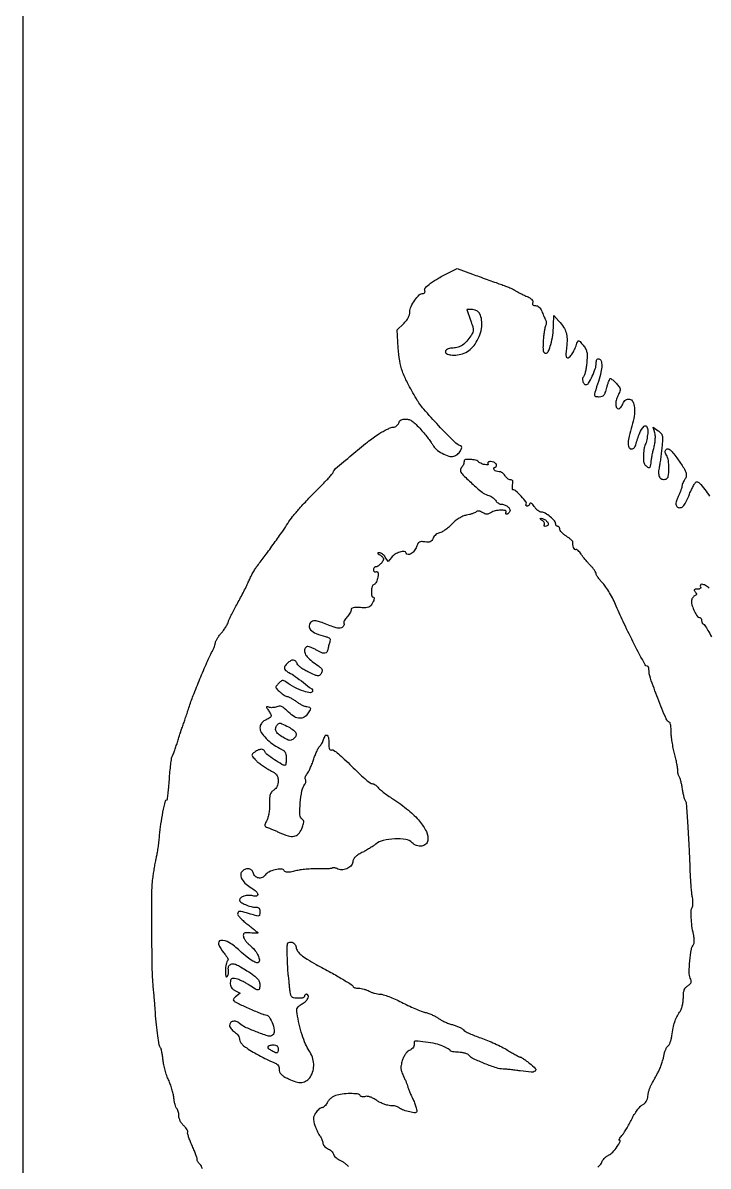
# Model space of a CAD drawing. Extents: x 0 to 1938, y 0 to 2000.
# Drawn here: x 0 to 338, y 871 to 1436 of the extents above; entities that cross this region are included whole.
import ezdxf

# ---------------------------------------------------------------- set-up
doc = ezdxf.new("R2010")
doc.units = 0

msp = doc.modelspace()

# ---------------------------------------------------------------- linework, layer by layer
msp.add_lwpolyline([(969, 2000), (0, 2000), (0, 1000), (0, 0)])
for points in [[(88.606438, 869.847453, 0.044429), (88.127213, 871.184347, 0.111732), (87.5, 872, -0.047242), (86.926062, 872.575938, -0.041215), (86.440625, 873.275155, -0.043344), (86.107562, 873.986598, -0.088029), (86, 874.592809, 0.079448), (85.870146, 875.40488, 0.008901), (85.253304, 877.177222, 0.010631), (84.431451, 879.271343, 0.008438), (83.458055, 881.497988, -0.012342), (82.521308, 883.687213, -0.017916), (81.81295, 885.665738, -0.013658), (81.340086, 887.306078, -0.204512), (81.427235, 887.882264, 0.238264), (81.467451, 888.350004, 0.043675), (81.062895, 889.147748, 0.038573), (80.377714, 890.080159, 0.026448), (79.46918, 891.028954, -0.047084), (78.500314, 892.128044, -0.041356), (77.705962, 893.43612, -0.043187), (77.174921, 894.778275, -0.072738), (77, 895.974314, 0.035854), (76.922275, 897.056825, 0.033895), (76.690527, 898.138177, 0.03574), (76.351462, 899.066094, 0.091155), (75.946476, 899.653524, -0.106562), (75.514457, 900.322994, -0.023426), (75.089408, 901.632271, -0.023362), (74.732905, 903.223883, -0.020592), (74.508214, 904.910267, 0.032492), (74.202744, 906.849447, 0.016758), (73.583547, 909.227594, 0.016586), (72.780221, 911.64043, 0.024074), (71.900684, 913.70516, -0.0282), (71.014969, 915.832891, -0.016886), (70.194118, 918.446619, -0.016882), (69.551023, 921.111808, -0.028014), (69.212464, 923.398417, 0.011978), (68.978501, 925.425055, 0.01489), (68.66005, 927.29516, 0.0132), (68.308135, 928.833852, 0.100235), (67.985488, 929.5, -0.11804), (67.31504, 931.018185, -0.008759), (66.572478, 935.523629, -0.011916), (65.908434, 940.939673, -0.009226), (65.435126, 946.864594, 0.00345), (65.258289, 949.454904, 0.001923), (65.009036, 952.607099, 0.001918), (64.732401, 955.793801, 0.003111), (64.470027, 958.5, -0.021434), (63.891371, 968.131037, -0.00332), (63.690506, 987.246538, -0.002712), (63.720588, 1006.557526, -0.032389), (64.255417, 1014, -0.005931), (64.619155, 1016.433765, -0.003983), (65.089895, 1019.20625, -0.004012), (65.58864, 1021.883544, -0.007916), (66.035392, 1024, 0.014147), (66.461235, 1026.149593, 0.006707), (66.894105, 1028.940625, 0.006641), (67.269182, 1031.874088, 0.009344), (67.51993, 1034.5, -0.016909), (68.134916, 1040.051494, -0.013798), (69.156525, 1045.941532, -0.005668), (70.32772, 1051.418417, -0.350587), (71.055216, 1052, 0.373574), (71.328571, 1052.237363, 0.00395), (71.686997, 1054.920112, 0.009981), (72.025064, 1058.129287, 0.006037), (72.303499, 1061.940807, -0.00752), (72.603002, 1065.879923, -0.009646), (73.002845, 1069.492953, -0.007785), (73.440974, 1072.491641, -0.078119), (73.833807, 1073.690807, 0.026264), (74.2957, 1074.725181, 0.005505), (74.987905, 1076.584175, 0.005759), (75.743302, 1078.761663, 0.005422), (76.464154, 1081, -0.001973), (77.172407, 1083.252345, -0.002046), (77.89, 1085.471875, -0.001971), (78.5265, 1087.387852, -0.008864), (78.922919, 1088.5, 0.007734), (79.344221, 1089.673566, 0.00127), (80.117788, 1091.956879, 0.001397), (81.013682, 1094.648419, 0.001233), (81.933002, 1097.45959, -0.014629), (84.070782, 1103.448616, -0.00553), (87.393974, 1111.692886, -0.005481), (90.877996, 1119.815591, -0.015855), (93.5277, 1125.33104, 0.017895), (94.091258, 1126.516469, 0.017991), (94.567512, 1127.737059, 0.018129), (94.90488, 1128.828523, 0.065977), (95, 1129.546243, -0.115897), (95.172757, 1130.281536, -0.022219), (95.841617, 1131.488718, -0.022598), (96.768243, 1132.856096, -0.019125), (97.865081, 1134.215204, 0.021747), (99.015593, 1135.656213, 0.018517), (100.103372, 1137.269466, 0.018919), (100.983841, 1138.812996, 0.04903), (101.461491, 1140, -0.036117), (101.969177, 1141.362012, -0.00746), (103.069171, 1143.675, -0.007806), (104.43174, 1146.328123, -0.007283), (105.907471, 1149, 0.006667), (107.468501, 1151.818103, 0.005236), (109.087551, 1154.9125, 0.005296), (110.532562, 1157.821852, 0.012964), (111.516959, 1160, -0.016713), (112.412317, 1161.942199, -0.01187), (113.539225, 1164.059375, -0.012001), (114.712743, 1166.031069, -0.024804), (115.740431, 1167.5, 0.006047), (119.552706, 1172.535967, 0.003386), (124.07234, 1178.746426, 0.003173), (128.279511, 1184.68987, 0.012156), (130.784514, 1188.469216, -0.027972), (133.153575, 1191.809144, -0.013331), (136.546291, 1195.840876, -0.010109), (141.191087, 1200.862658, -0.004324), (147.591347, 1207.393705, 0.006686), (149.571225, 1209.43323, 0.008969), (151.307153, 1211.337252, 0.006587), (152.703007, 1212.96735, 0.088476), (153.091347, 1213.648005, -0.130236), (154.358682, 1215.496509, -0.003157), (162.321678, 1222.264761, -0.007431), (170.164815, 1228.650105, -0.023118), (175.701963, 1232.621629, -0.015856), (177.838798, 1233.914958, -0.018231), (179.957666, 1235.007604, -0.01759), (181.804825, 1235.798329, -0.092587), (182.884576, 1236, 0.091157), (183.694759, 1236.148945, 0.07243), (184.473195, 1236.582565, 0.071139), (185.108074, 1237.229595, 0.081819), (185.5, 1238, -0.084467), (185.961046, 1238.894596, -0.101849), (186.668434, 1239.519289, -0.0859), (187.66522, 1239.882037, -0.044439), (188.98984, 1240, -0.086619), (190.619238, 1239.715593, -0.066076), (192.230163, 1238.881892, -0.044239), (194.075426, 1237.334097, -0.014517), (196.508923, 1234.75, -0.009177), (198.375919, 1232.569108, -0.009661), (200.129122, 1230.357689, -0.009358), (201.566904, 1228.395211, -0.042231), (202.283531, 1227.169791, 0.112697), (203.941244, 1225.073963, 0.046441), (206.978352, 1223.065291, 0.046197), (210.261624, 1221.680285, 0.141595), (212.651897, 1221.61922, 0.109654), (214.450693, 1222.542503, 0.076293), (215.971512, 1224.256137, 0.109402), (216.586075, 1225.910777, 0.361275), (216.016668, 1226.827777, -0.117231), (213.0269, 1228.682064, -0.006313), (205.224418, 1236.734655, -0.009674), (197.832926, 1244.867971, -0.048055), (194.236449, 1249.881603, -0.010938), (189.790223, 1257.936723, -0.035375), (187.345832, 1263.533769, -0.044169), (186.006103, 1268.720781, -0.025525), (185.276073, 1275.128468), (184.72071, 1284.01657), (187.860355, 1287.016983, 0.031632), (189.245991, 1288.519872, 0.048439), (190.223332, 1289.996162, 0.055598), (190.803439, 1291.461753, 0.066551), (191, 1292.931973, -0.110656), (191.583674, 1295.537002, -0.046348), (193.422319, 1298.650305, -0.045293), (195.685432, 1301.248299, -0.193267), (197.557509, 1302, 0.108157), (198.054627, 1302.108806, 0.155285), (198.385438, 1302.410298, 0.140602), (198.500804, 1302.873191, 0.083012), (198.386365, 1303.435533, -0.299932), (198.686053, 1304.798851, -0.032823), (201.250595, 1306.985389, -0.029139), (205.158847, 1309.557803, -0.014206), (210.413734, 1312.397559), (214.327468, 1314.371024), (221.913734, 1311.551975, 0.00123), (225.273149, 1310.313013, 0.000835), (229.104286, 1308.918017, 0.000841), (232.808211, 1307.583381, 0.001686), (235.739156, 1306.543974, -0.006229), (238.181912, 1305.652624, -0.008501), (240.358764, 1304.784822, -0.005947), (242.15201, 1304.009179, -0.091572), (242.704114, 1303.629219, 0.068953), (243.209283, 1303.24701, 0.007353), (244.50773, 1302.545542, 0.008951), (246.088794, 1301.756864, 0.007084), (247.824869, 1300.95932, -0.019073), (249.834394, 1299.977147, -0.0607), (251.053847, 1299.117553, -0.109169), (251.627572, 1298.310606, -0.194132), (251.641295, 1297.507612, 0.085429), (251.508341, 1296.837857, 0.196994), (251.687559, 1296.366716, 0.156), (252.190442, 1296.086218, 0.049864), (253.052824, 1296, -0.103206), (253.95477, 1295.811824, -0.079693), (254.802305, 1295.268083, -0.06836), (255.543099, 1294.39714, -0.048075), (256.12904, 1293.25, 0.004521), (256.602451, 1292.08241, 0.003749), (257.126889, 1290.848008, 0.003786), (257.624604, 1289.723884, 0.010183), (258.000722, 1288.93471, -0.067325), (258.242706, 1288.229775, -0.049706), (258.3226, 1287.407777, -0.0503), (258.239043, 1286.599049, -0.075487), (257.993405, 1285.93471, 0.076589), (257.664694, 1285.03967, 0.011632), (257.330568, 1283.158946, 0.012797), (257.042509, 1280.902377, 0.010765), (256.850284, 1278.5, 0.009388), (256.726212, 1275.363741, 0.052571), (256.867472, 1273.691619, 0.130618), (257.282835, 1272.82975, 0.218884), (258, 1272.5, 0.29602), (259.340714, 1273.369992, 0.035736), (260.600721, 1276.84174, 0.035581), (261.546578, 1281.377795, 0.029429), (261.919523, 1286.301522), (262, 1291.103044), (264.610869, 1288.301522, -0.041374), (266.895897, 1285.402375, -0.076393), (268.150167, 1282.684008, -0.069765), (268.593677, 1279.548263, -0.029557), (268.34734, 1275.298225, 0.008195), (268.04951, 1272.347806, 0.057562), (268.093905, 1270.906085, 0.198468), (268.455462, 1270.299659, 0.244995), (269.096511, 1270.19568, 0.137656), (270.187056, 1270.931111, 0.039878), (271.384664, 1272.593923, 0.035398), (272.533396, 1274.83481, 0.026031), (273.492977, 1277.456433, -0.049034), (273.919593, 1278.474497, -0.364586), (274.371977, 1278.653492, -0.13482), (275.004019, 1278.229871, -0.008096), (276.486, 1276.456433, -0.037938), (277.765816, 1274.601996, -0.082676), (278.378083, 1272.99131, -0.060777), (278.53364, 1270.971867, -0.013407), (278.285545, 1267.5, -0.014256), (277.986865, 1265.154487, -0.019673), (277.576577, 1263.071834, -0.016656), (277.120815, 1261.406681, -0.1746), (276.701659, 1260.850925, 0.229996), (276.18608, 1259.990364, 0.100516), (276.339588, 1258.634251, 0.098989), (277.013636, 1257.430378, 0.219174), (277.948291, 1257, 0.264633), (279.202129, 1257.713588, 0.022297), (281.02561, 1261.120778, 0.028733), (282.544081, 1264.821557, 0.08317), (283, 1267.543495, -0.035879), (283.077883, 1268.62745, -0.093017), (283.329897, 1269.36572, -0.162028), (283.733105, 1269.730261, -0.185059), (284.25, 1269.755005, -0.231126), (285.390798, 1268.643445, -0.090168), (285.760337, 1266.413904, -0.053925), (285.344664, 1263.060881, -0.020352), (284.074505, 1258.503099, 0.002644), (282.363108, 1253.108407, 0.090008), (282.199857, 1251.781047, 0.342653), (282.731464, 1251.171726, 0.048332), (284.503838, 1251, 0.076086), (285.863014, 1251.208034, 0.145491), (286.770888, 1251.819482, 0.089492), (287.464506, 1253.05771, 0.017694), (288.211243, 1255.5, -0.012012), (288.717237, 1257.224753, -0.018827), (289.242882, 1258.678125, -0.013526), (289.738368, 1259.812749, -0.290808), (290.033091, 1260, -0.16314), (290.388052, 1259.881016, -0.013414), (291.161785, 1259.263365, -0.016858), (292.059777, 1258.452875, -0.012168), (293.007229, 1257.492305, -0.022442), (294.403687, 1255.865366, -0.137898), (294.819961, 1254.853737, -0.124153), (294.671138, 1253.721903, -0.016799), (293.706147, 1251.509974, 0.047145), (292.826747, 1249.106446, 0.0805), (292.622624, 1246.983965, 0.1297), (293.100526, 1245.554957, 0.252707), (294.128428, 1245, 0.184296), (294.556318, 1245.163263, 0.039538), (295.114989, 1245.747824, 0.036342), (295.691685, 1246.571077, 0.027729), (296.202814, 1247.545783, -0.047007), (296.844383, 1248.662492, -0.086901), (297.584625, 1249.397739, -0.101967), (298.442749, 1249.766037, -0.086264), (299.431375, 1249.795783, -0.255795), (301.053557, 1248.580737, -0.084877), (301.837364, 1245.607116, -0.059734), (301.707063, 1241.39813, -0.036493), (300.605462, 1236.545473, 0.014763), (299.245194, 1231.565739, 0.049588), (298.780649, 1228.221727, 0.095294), (299.09448, 1226.160213, 0.2625), (300.164562, 1225.228672, 0.113086), (300.905517, 1225.245226, 0.114908), (301.560487, 1225.583189, 0.094194), (302.09223, 1226.243733, 0.054547), (302.472498, 1227.19313, -0.028156), (304.496956, 1233.136852, -0.105159), (306.694917, 1236.390454, -0.550724), (308.058285, 1236.057285, -0.105475), (308.417436, 1232.924651, -0.011329), (308.222836, 1231.292657, -0.013363), (307.962662, 1229.759164, -0.012273), (307.6782, 1228.483062, -0.07758), (307.420495, 1227.871358, 0.100981), (306.65942, 1225.801141, 0.029328), (306.34416, 1222.398068, 0.027007), (306.412147, 1219.043218, 0.155859), (307.067702, 1217.418424, 0.055057), (308.250186, 1216.276227, 0.236916), (309.182068, 1216.094287, 0.261608), (309.818593, 1216.729271, 0.063899), (310.044133, 1218.25, -0.032661), (310.145392, 1219.439667, -0.008819), (310.461733, 1221.306636, -0.00889), (310.896952, 1223.418226, -0.009107), (311.403777, 1225.495994, 0.022002), (311.885976, 1227.720409, 0.025356), (312.143188, 1229.875774, 0.027674), (312.167517, 1231.785464, 0.059246), (311.931635, 1233.238376), (311.143981, 1235.984765), (313.578948, 1234.242383, -0.056634), (314.935346, 1233.018111, -0.126908), (315.560462, 1231.790343, -0.069183), (315.707751, 1229.960662, -0.008749), (315.408884, 1226, -0.005816), (315.119418, 1223.238647, -0.004872), (314.749769, 1220.316286, -0.004918), (314.359568, 1217.65161, -0.013435), (314.014705, 1215.778847, 0.060593), (313.777291, 1213.085954, 0.13532), (314.383903, 1211.139496, 0.198879), (315.702555, 1210.223652, 0.146234), (317.496396, 1210.360243, 0.269679), (318.572452, 1211.697558, 0.035232), (318.877393, 1215.486777, 0.039088), (318.602199, 1219.511491, 0.101854), (317.613474, 1222.225041, -0.045466), (317.18571, 1223.085062, -0.098117), (317.057471, 1223.810025, -0.114608), (317.221464, 1224.455641, -0.07726), (317.671924, 1225.071924, -0.2702), (318.429373, 1225.271478, -0.107195), (319.417642, 1224.752227, -0.048577), (320.764834, 1223.380494, -0.011626), (322.715168, 1220.846884, -0.011248), (325.776604, 1216.469401, -0.054534), (327.171462, 1213.782523, -0.111476), (327.456496, 1211.868648, -0.155878), (326.813865, 1210.275721, 0.044246), (326.323601, 1209.56566, 0.025914), (325.860841, 1208.641045, 0.025767), (325.490917, 1207.660336, 0.039454), (325.283619, 1206.776218, -0.035319), (325.055166, 1205.764355, -0.012102), (324.586547, 1204.335251, -0.01196), (323.991589, 1202.778195, -0.013541), (323.345371, 1201.315386, 0.021509), (322.646492, 1199.662637, 0.058737), (322.345686, 1198.43187, 0.090382), (322.399338, 1197.50638, 0.137664), (322.791146, 1196.808854, 0.198397), (324.246681, 1196.20426, 0.195989), (325.714187, 1196.799078, 0.084368), (327.271074, 1198.933053, 0.020971), (329.040416, 1202.894832, -0.0152), (330.052929, 1205.234103, -0.022675), (331.090456, 1207.206607, -0.019172), (332.044443, 1208.701833, -0.245922), (332.614002, 1209, -0.213869), (334.010966, 1208.373825, -0.017884), (336.602006, 1205.248815, -0.017427), (338.968146, 1201.94592, -0.230298)], [(283.746929, 870.591303, 0.018776), (285.233784, 872.179667, 0.115276), (285.753364, 873.164866, -0.091669), (286.147209, 874.004481, -0.039705), (286.946026, 874.95133, -0.037553), (287.980364, 875.850417, -0.040832), (289.110177, 876.556975, 0.085514), (291.135662, 878.089934, 0.034714), (293.326399, 880.78289, 0.039451), (294.802783, 883.27596, 0.554967), (294.351366, 884, -0.503457), (294.229541, 884.164317, -0.057558), (294.445288, 884.660938, -0.034274), (294.934199, 885.385889, -0.016364), (295.654071, 886.25, 0.035674), (296.614208, 887.497409, 0.010361), (297.912166, 889.549605, 0.010359), (299.282326, 891.928727, 0.010897), (300.528902, 894.323124, -0.022487), (301.807419, 896.64584, -0.023462), (303.272729, 898.810533, -0.023964), (304.709304, 900.551488, -0.087813), (305.836383, 901.422257, 0.061083), (306.92009, 902.171067, 0.071483), (307.726045, 903.125181, 0.068849), (308.25173, 904.298511, 0.051352), (308.507482, 905.695117, -0.031663), (308.697512, 907.026157, -0.019847), (309.078881, 908.552779, -0.019904), (309.576154, 910.032054, -0.033994), (310.121616, 911.214985, 0.000275), (310.796703, 912.452295, 0.000112), (311.714149, 914.136909, 0.000111), (312.699627, 915.948365, 0.000141), (313.607402, 917.619001, 0.02433), (314.458227, 919.385722, 0.015978), (315.271122, 921.492778, 0.016087), (315.932372, 923.599936, 0.029589), (316.3118, 925.356412, -0.0293), (316.647877, 926.916571, -0.0299), (317.162344, 928.415932, -0.031333), (317.766176, 929.656555, -0.098005), (318.368936, 930.356412, 0.103276), (318.966345, 931.064877, 0.031948), (319.552047, 932.339071, 0.030429), (320.040657, 933.884887, 0.029197), (320.346137, 935.5, -0.015373), (320.965646, 939.356079, -0.031413), (321.731943, 942.3219, -0.037477), (322.75503, 944.806802, -0.035681), (324.152104, 947.15437, 0.054331), (324.911838, 948.546392, 0.034359), (325.498401, 950.302574, 0.032264), (325.874107, 952.265065, 0.031172), (326, 954.282398, -0.022602), (326.104504, 956.59303, -0.066786), (326.456348, 958.139071, -0.089687), (327.129097, 959.271544, -0.067535), (328.219098, 960.229482, 0.036991), (329.343617, 961.102381, 0.133564), (329.829494, 961.85841, 0.140043), (329.85349, 962.734869, 0.042224), (329.410642, 964.005741, -0.112601), (328.858904, 966.792721, -0.017023), (329.218401, 972.504467, -0.015972), (329.954295, 978.184509, -0.133775), (331.015795, 980.519032, 0.141438), (331.304661, 981.180554, 0.032689), (331.384858, 982.406095, 0.030577), (331.292858, 983.908834, 0.023356), (331.01574, 985.533103, -0.01956), (330.26565, 989.736909, -0.022864), (329.894336, 993.773096, -0.021872), (329.886608, 997.159179, -0.128734), (330.402817, 998.842754, 0.106386), (330.664424, 999.578561, 0.027897), (330.757318, 1000.834212, 0.027038), (330.704184, 1002.309693, 0.024785), (330.492657, 1003.814885, -0.019342), (330.202157, 1005.73054, -0.006053), (329.91302, 1008.620623, -0.006038), (329.668007, 1011.858309, -0.00664), (329.51024, 1015, 0.002702), (328.910945, 1029.159921, 0.005033), (328.247866, 1040.625475, 0.001892), (327.56755, 1050.108508, 0.147531), (327.03048, 1051.5, -0.091951), (326.687459, 1052.162251, -0.012469), (326.269462, 1053.675, -0.014017), (325.865125, 1055.512284, -0.011406), (325.532558, 1057.5, 0.012733), (325.194, 1059.491044, 0.015405), (324.771733, 1061.338538, 0.014071), (324.328612, 1062.858622, 0.094297), (323.953202, 1063.546086, -0.075367), (323.631255, 1064.086336, -0.035712), (323.379043, 1064.858847, -0.034364), (323.226143, 1065.721224, -0.041054), (323.205752, 1066.546086, 0.051701), (323.154025, 1067.67068, 0.008826), (322.797655, 1069.785701, 0.009545), (322.28586, 1072.263731, 0.008382), (321.658963, 1074.830767, -0.014284), (321.023684, 1077.572132, -0.011216), (320.487321, 1080.575542, -0.011376), (320.114606, 1083.392616, -0.027205), (320, 1085.497434, 0.016166), (319.945495, 1087.182834, 0.023657), (319.779688, 1088.657579, 0.020754), (319.543977, 1089.815811, 0.231588), (319.25, 1090.166667, -0.192156), (317.482979, 1091.97846, -0.00557), (313.403766, 1102.13055, -0.009073), (309.758171, 1112.032109, -0.083855), (309, 1116.521054, 0.054258), (308.938423, 1117.086836, 0.073958), (308.755785, 1117.56556, 0.093604), (308.485854, 1117.88683, 0.173035), (308.168631, 1118, -0.27864), (307.0924, 1118.650247, -0.001829), (301.787433, 1128.83639, -0.007567), (296.759117, 1138.950842, -0.012964), (292.914849, 1147.552372, 0.017668), (291.406085, 1150.844758, 0.015594), (289.60843, 1154.165133, 0.015857), (287.799382, 1157.056297, 0.044955), (286.303636, 1158.903401, -0.017193), (285.038686, 1160.299529, -0.0216), (283.970443, 1161.68002, -0.020385), (283.188251, 1162.888049, -0.13426), (283, 1163.576478, 0.126778), (282.828828, 1164.240711, 0.024574), (282.171952, 1165.303595, 0.024702), (281.260274, 1166.49766, 0.020625), (280.181115, 1167.673077, -0.013751), (278.971073, 1168.955223, -0.00938), (277.664318, 1170.474882, -0.009459), (276.458427, 1171.989074, -0.018764), (275.571731, 1173.241414, 0.02635), (274.829296, 1174.256993, 0.041217), (274.078969, 1175.036489, 0.049637), (273.421273, 1175.508892, 0.276022), (273.004306, 1175.502661, -0.378639), (272.442996, 1175.59921, -0.069592), (271.857601, 1176.581172, -0.055991), (271.448884, 1177.967183, -0.072507), (271.408996, 1179.290447, 0.218555), (271.272411, 1179.708592, 0.02276), (270.51858, 1180.453166, 0.024931), (269.48838, 1181.292839, 0.017392), (268.25, 1182.138649, -0.028469), (267.005939, 1183.029362, -0.034597), (265.954687, 1184.003716, -0.037058), (265.211048, 1184.923132, -0.152673), (265, 1185.598201, 0.069623), (264.925034, 1186.133961, 0.085608), (264.70625, 1186.588222, 0.100058), (264.381338, 1186.891943, 0.138946), (264, 1187, -0.112772), (263.61853, 1187.087146, -0.100208), (263.29375, 1187.333503, -0.094206), (263.075843, 1187.701815, -0.086815), (263, 1188.135329, 0.183321), (262.425453, 1189.649714, 0.035941), (260.304862, 1191.721319, 0.037293), (257.867752, 1193.488239, 0.139077), (256.063488, 1194, -0.114724), (255.233104, 1194.19307, -0.047264), (254.243234, 1194.801812, -0.043483), (253.261442, 1195.685263, -0.042807), (252.441534, 1196.729574, 0.025833), (251.691312, 1197.75487, 0.072295), (251.037236, 1198.355838, 0.175498), (250.556634, 1198.479228, 0.29648), (250.243191, 1198.229574, -0.066381), (250.013615, 1197.759507, -0.064611), (249.667122, 1197.361187, -0.069916), (249.26127, 1197.091661, -0.112121), (248.85765, 1197, -0.115116), (248.533119, 1197.075721, -0.18519), (248.342691, 1197.281728, -0.156328), (248.320987, 1197.592419, -0.078453), (248.474706, 1197.959074, 0.318747), (248.406826, 1199.025643, 0.015897), (245.985484, 1201.828608, 0.018601), (243.385488, 1204.449122, 0.190281), (241.990358, 1205, -0.3198), (241.748949, 1205.171995, -0.059807), (241.627176, 1205.734375, -0.044592), (241.623429, 1206.541593, -0.026106), (241.755249, 1207.5, 0.033471), (241.900209, 1208.682615, 0.118228), (241.763906, 1209.43033, 0.184061), (241.350445, 1209.848512, 0.107164), (240.651761, 1210, -0.105586), (239.967961, 1210.146028, -0.056412), (239.220481, 1210.5875, -0.052481), (238.526852, 1211.235057, -0.055927), (238, 1212, 0.066545), (237.448964, 1212.764896, 0.055538), (236.684224, 1213.4125, 0.057649), (235.832118, 1213.852353, 0.090584), (235.023833, 1214, -0.079511), (233.594559, 1214.228732, -0.140585), (232.614145, 1214.894753, -0.291376), (232.518028, 1215.643407, -0.205231), (233.17082, 1216.223607, 0.26414), (233.779026, 1216.899736, 0.230328), (233.553305, 1217.835546, 0.121669), (232.396695, 1218.695267, 0.099592), (230.881966, 1219, 0.046009), (230.105268, 1218.928378, 0.129619), (229.616252, 1218.697139, 0.215827), (229.44468, 1218.338444, 0.144646), (229.566212, 1217.892866, -0.552023), (229.316999, 1217.383752, -0.086535), (227.942172, 1217.474416, -0.047459), (225.984549, 1218.152258, -0.080995), (224.55, 1219.112395, 0.146857), (223.360555, 1219.701449, 0.027556), (220.91922, 1219.978749, 0.023152), (218.501767, 1220.007052, 0.334508), (217.875, 1219.5, 0.013022), (217.81844, 1219.245802, 0.004555), (217.75, 1218.877604, 0.00452), (217.682021, 1218.470946, 0.005267), (217.625, 1218.083333, -0.055489), (217.523023, 1217.67786, -0.031558), (217.316406, 1217.215625, -0.031142), (217.04635, 1216.770882, -0.044385), (216.75, 1216.416667, 0.050346), (216.46292, 1216.065119, 0.038061), (216.220313, 1215.62945, 0.038974), (216.054237, 1215.180216, 0.069159), (216, 1214.789972, 0.198155), (216.785617, 1212.885475, 0.010325), (221.647927, 1208.192628, 0.01357), (226.644486, 1203.81139, 0.112245), (229.320237, 1202.454941, -0.045783), (230.485809, 1202.046391, -0.036383), (231.655808, 1201.405136, -0.037558), (232.659593, 1200.643346, -0.072196), (233.310784, 1199.873964, 0.046294), (233.856646, 1199.157061, 0.045884), (234.526591, 1198.550477, 0.0498), (235.214282, 1198.133959, 0.111728), (235.806288, 1198, -0.084477), (237.608578, 1197.693308, -0.080359), (239.242791, 1196.805874, -0.098492), (240.267553, 1195.629418, -0.225366), (240.355773, 1194.484746, -0.05195), (240.067154, 1193.916862, -0.055982), (239.673728, 1193.436144, -0.06296), (239.240205, 1193.108403, -0.131137), (238.833994, 1193, -0.126107), (238.521582, 1193.080068, -0.188867), (238.343172, 1193.29375, -0.147995), (238.333949, 1193.617398, -0.072176), (238.5, 1194, 0.516851), (238.171377, 1194.776184, 0.062136), (235.972197, 1194.979323, 0.045471), (233.121915, 1194.627297, 0.086335), (230.986431, 1193.759453, -0.042876), (229.885404, 1193.196635, -0.10058), (228.981628, 1193.026228, -0.097575), (228.065834, 1193.220137, -0.038783), (226.921639, 1193.816864, 0.041065), (225.946163, 1194.31996, 0.073351), (225.073013, 1194.540719, 0.091569), (224.313289, 1194.478719, 0.107009), (223.671639, 1194.146897, -0.071004), (222.98952, 1193.729904, -0.018749), (221.794548, 1193.267191, -0.018641), (220.380695, 1192.838083, -0.018172), (218.926822, 1192.511367, 0.055454), (217.172872, 1191.977437, 0.03695), (215.307839, 1191.006093, 0.033697), (213.422353, 1189.656044, 0.027904), (211.605811, 1187.982127, -0.022648), (210.010984, 1186.481231, -0.024115), (208.318827, 1185.163712, -0.024623), (206.76275, 1184.179218, -0.093631), (205.67899, 1183.810246, 0.084344), (204.771384, 1183.519796, 0.05391), (203.846328, 1182.906133, 0.052431), (203.044106, 1182.083097, 0.065774), (202.5, 1181.168078, -0.052487), (201.845024, 1179.997108, -0.133379), (201.100509, 1179.381712, -0.11371), (200.067662, 1179.173315, -0.032728), (198.434222, 1179.325313, 0.033806), (196.716304, 1179.481441, 0.138101), (195.711424, 1179.223333, 0.138083), (194.988782, 1178.478801, 0.033794), (194.271946, 1176.909512, -0.073452), (193.148457, 1174.889452, -0.091971), (191.557893, 1173.45694, -0.159065), (190.124182, 1173.114809, -0.300541), (189.22721, 1173.81837, 0.314368), (188.224584, 1174.564673, 0.080208), (186.10289, 1174.288646, 0.065397), (183.709692, 1173.219761, 0.085074), (181.908637, 1171.638844), (180.262802, 1169.606324), (178.890854, 1171.803162, 0.045705), (178.25421, 1172.641333, 0.046323), (177.478514, 1173.345746, 0.050576), (176.686482, 1173.82443, 0.116196), (176.009453, 1173.969591, 0.026777), (175.284165, 1173.916053, 0.443231), (175.1605, 1173.738796, 0.196354), (175.349179, 1173.470581, 0.010641), (176.25, 1172.919901, -0.040073), (176.919588, 1172.454386, -0.043627), (177.485938, 1171.899898, -0.048125), (177.877475, 1171.342794, -0.12983), (178, 1170.878881, -0.150522), (177.658596, 1169.770506, -0.048579), (176.54617, 1168.435441, -0.048609), (175.194272, 1167.337977, -0.147238), (174.071429, 1167, 0.135969), (173.66285, 1166.886799, 0.100323), (173.314732, 1166.568594, 0.086628), (173.080419, 1166.092627, 0.071279), (173, 1165.531385, 0.096465), (173.101934, 1165.007953, 0.14181), (173.389851, 1164.641847, 0.145377), (173.822793, 1164.491657, 0.103263), (174.33311, 1164.574332, -0.155518), (174.915722, 1164.60807, -0.254476), (175.268814, 1164.279728, -0.09905), (175.371821, 1163.465703, -0.018538), (175.207956, 1161.963536, -0.037522), (174.931112, 1160.729792, -0.042447), (174.480446, 1159.603395, -0.047003), (173.935221, 1158.732525, -0.138649), (173.374846, 1158.3136, 0.234845), (172.426422, 1157.281261, 0.056928), (172.027463, 1154.928801, 0.06214), (172.183567, 1152.697923, 0.358474), (173.031937, 1152, -0.317828), (173.331875, 1151.78792, -0.121039), (173.385268, 1151.25016, -0.060653), (173.154206, 1150.392289, -0.024597), (172.644933, 1149.291853, -0.046345), (171.682917, 1147.808176, -0.130927), (170.702342, 1147.0742, -0.093958), (169.288184, 1146.795169, -0.017217), (166.612995, 1146.867381, 0.015012), (164.389398, 1146.937217, 0.059102), (163.030357, 1146.777903, 0.122807), (162.28179, 1146.388998, 0.215039), (162, 1145.76409, -0.09947), (161.863026, 1145.082387, -0.030676), (161.397514, 1144.137852, -0.029334), (160.733941, 1143.120354, -0.028378), (159.948984, 1142.175616, 0.030919), (159.20319, 1141.268682, 0.042447), (158.659081, 1140.364138, 0.049038), (158.366627, 1139.584097, 0.206429), (158.437973, 1139.100361, -0.153393), (158.544091, 1138.683313, -0.081621), (158.427702, 1138.158236, -0.068447), (158.114471, 1137.608231, -0.055982), (157.644701, 1137.120091, -0.156526), (156.670677, 1136.728577, -0.064686), (155.235994, 1136.811212, -0.038724), (153.167639, 1137.370612, -0.011103), (150.063198, 1138.55245, 0.010443), (146.851931, 1139.77981, 0.041777), (144.819724, 1140.321902, 0.074599), (143.424655, 1140.361326, 0.143996), (142.407487, 1139.923221, 0.191805), (141.333638, 1137.953178, 0.222606), (141.995849, 1135.941507, 0.107958), (144.727519, 1134.07415, 0.037267), (149.306815, 1132.607028, -0.030238), (150.745086, 1132.168401, -0.139579), (151.439354, 1131.658114, -0.183479), (151.658027, 1130.942796, -0.060345), (151.450184, 1129.843043, 0.008546), (151.181668, 1128.944015, 0.006921), (150.923534, 1127.970943, 0.007003), (150.710425, 1127.066716, 0.017933), (150.58898, 1126.405299, -0.097332), (150.067251, 1124.929363, -0.24049), (149.12487, 1124.332024, -0.128286), (147.585545, 1124.583992, -0.023656), (144.993023, 1125.883765, 0.021045), (143.393688, 1126.69607, 0.028531), (141.88391, 1127.283081, 0.028327), (140.626745, 1127.61366, 0.190783), (140.00421, 1127.502602, 0.208819), (139.046794, 1126.119538, 0.156045), (139.26359, 1124.255976, 0.091453), (140.798058, 1122.050202, 0.041676), (143.5, 1119.786892, -0.00686), (146.658109, 1117.495361, -0.094098), (147.611027, 1116.455364, -0.22164), (147.726639, 1115.479, -0.061499), (147.050868, 1114.048065, -0.145518), (146.33027, 1113.418932, -0.146183), (145.384374, 1113.287159, -0.062074), (143.895853, 1113.708558, -0.00954), (141.081608, 1114.961777, -0.023296), (139.105355, 1116.002251, -0.027421), (137.343312, 1117.171924, -0.027995), (135.989822, 1118.304642, -0.128362), (135.44804, 1119.163711, 0.121287), (134.682736, 1120.415529, 0.183627), (133.528742, 1120.927369, 0.143591), (132.097794, 1120.590853, 0.0674), (130.571429, 1119.428571, 0.046388), (129.367759, 1117.978131, 0.189121), (129.115617, 1116.882277, 0.188942), (129.675754, 1115.906597, 0.046291), (131.25, 1114.866986, -0.030067), (134.378986, 1112.943236, -0.011645), (138.47847, 1109.924963, -0.004799), (142.557784, 1106.709454, -0.227209), (143, 1105.786545, -0.44731), (141.974519, 1104.869622, -0.05325), (138.61663, 1105.613677, -0.040846), (134.218663, 1107.504841, -0.031957), (129.791518, 1110.229169, 0.05773), (128.82869, 1110.75542, 0.149445), (128.048854, 1110.824366, 0.119509), (127.252929, 1110.443415, 0.030673), (126.19741, 1109.468696, 0.024893), (125.085724, 1108.185937, 0.210721), (124.901976, 1107.4631, 0.160697), (125.28844, 1106.729931, 0.013203), (126.905892, 1105.251221, 0.018446), (127.976478, 1104.390208, 0.022003), (129.048099, 1103.662663, 0.021443), (129.991005, 1103.135783, 0.11691), (130.55572, 1103.001221, -0.112925), (131.153521, 1102.863736, -0.015416), (132.296712, 1102.265984, -0.017082), (133.625215, 1101.457356, -0.013675), (135, 1100.5, 0.022939), (136.429857, 1099.543122, 0.023834), (137.9236, 1098.734375, 0.024395), (139.276308, 1098.162786, 0.08798), (140.19428, 1098, -0.100191), (141.452008, 1097.745418, -0.303236), (141.909389, 1097.051127, -0.14384), (141.550977, 1095.858975, -0.025729), (140.168718, 1093.96003, -0.125214), (138.247021, 1092.526232, -0.147398), (135.995521, 1092.302176, -0.104603), (133.399654, 1093.405662, -0.043778), (130.4735, 1095.859833, 0.022465), (128.873555, 1097.322125, 0.079632), (127.682243, 1098.030779, 0.113042), (126.567206, 1098.20223, 0.072818), (125.285106, 1097.918297, -0.041812), (124.29694, 1097.634418, -0.033981), (123.203784, 1097.493464, -0.035159), (122.172443, 1097.503768, -0.071654), (121.38424, 1097.682795, 0.030508), (120.494014, 1097.96346, 0.497976), (120.284526, 1097.794179, 0.132252), (120.434103, 1097.303481, 0.005296), (121.448891, 1095.718346, -0.020058), (122.453553, 1094.042044, -0.207322), (122.525095, 1093.257727, -0.181106), (122.005903, 1092.610695, -0.014752), (120.073335, 1091.537923, 0.038265), (118.67755, 1090.674957, 0.07187), (117.730953, 1089.7502, 0.085397), (117.187592, 1088.714591, 0.078363), (117, 1087.525006, 0.147973), (117.699617, 1085.21277, 0.045444), (120.013309, 1082.342566, 0.04296), (123.205474, 1079.567292, 0.046266), (126.75, 1077.455504, -0.033318), (128.470927, 1076.489583, -0.10452), (129.402532, 1075.556188, -0.107788), (129.861171, 1074.342891, -0.036682), (130, 1072.453083, -0.015571), (129.958765, 1071.12933, -0.02547), (129.831996, 1070.014343, -0.023097), (129.652402, 1069.173081, -0.34093), (129.42807, 1069, -0.137027), (127.854144, 1069.439594, -0.010903), (124.16887, 1071.783686, -0.010613), (120.581253, 1074.288735, -0.144395), (119.622372, 1075.5417, 0.142615), (118.856028, 1076.550348, 0.158878), (117.700494, 1076.936654, 0.110401), (116.193407, 1076.611637, 0.049806), (114.44113, 1075.580592, 0.029143), (113.29823, 1074.637992, 0.235175), (113.064995, 1074.020078, 0.153438), (113.373121, 1073.30239, 0.011038), (114.83725, 1071.673267, 0.034127), (116.042372, 1070.55421, 0.014795), (117.784178, 1069.22852, 0.014561), (119.726523, 1067.922771, 0.018751), (121.58725, 1066.844393, -0.018941), (123.98687, 1065.452477, -0.082318), (125.210522, 1064.362314, -0.115041), (125.805529, 1063.129566, -0.055208), (126, 1061.373689, -0.045945), (125.864931, 1059.906901, -0.065137), (125.460956, 1058.661827, -0.070165), (124.780019, 1057.631359, -0.065249), (123.825366, 1056.800041, 0.072773), (122.715191, 1055.803671, 0.100285), (122.081346, 1054.627201, 0.064103), (121.794486, 1052.917631, 0.015249), (121.772154, 1050.025509, -0.024654), (121.711792, 1047.750354, -0.022167), (121.429126, 1045.409068, -0.022983), (120.98093, 1043.310728, -0.055271), (120.411818, 1041.829474, 0.013043), (119.576988, 1040.106376, 0.128778), (119.442726, 1039.319195, 0.238807), (119.762171, 1038.805166, 0.055148), (120.71503, 1038.361536, -0.015039), (121.662997, 1038.009446, -0.003879), (123.169971, 1037.383894, -0.003944), (124.87823, 1036.643247, -0.004006), (126.565724, 1035.879502, 0.033717), (130.881617, 1034.227286, 0.115648), (133.856836, 1034.024875, 0.164624), (136.004982, 1035.166996, 0.090251), (137.645611, 1037.694254, 0.014148), (138.43153, 1039.735747, 0.075865), (138.653384, 1040.90347, 0.140887), (138.449732, 1041.722813, 0.098071), (137.81817, 1042.444254, -0.228991), (136.722765, 1044.63115, -0.023679), (136.919473, 1050.552878, -0.027758), (137.73371, 1056.500473, -0.120809), (139.211724, 1059.706195, 0.073188), (139.527719, 1060.250058, 0.065417), (139.689106, 1060.883198, 0.068552), (139.677923, 1061.505983, 0.100014), (139.488129, 1062.019208, -0.140612), (139.334121, 1062.566758, -0.067314), (139.436678, 1063.296451, -0.058713), (139.762303, 1064.085585, -0.052036), (140.273561, 1064.813013, 0.05745), (140.950507, 1065.798635, 0.014407), (141.814663, 1067.550567, 0.014522), (142.692507, 1069.624631, 0.014163), (143.456335, 1071.763383, -0.013499), (144.20643, 1073.872529, -0.015144), (145.043302, 1075.857604, -0.014532), (145.852125, 1077.497034, -0.074643), (146.45288, 1078.310023, 0.044698), (146.99503, 1078.958854, 0.022428), (147.564605, 1079.86356, 0.022073), (148.073926, 1080.85909, 0.030364), (148.435456, 1081.79664, -0.058582), (149.281865, 1083.670001, -0.432332), (150.138561, 1083.855537, -0.212941), (150.826084, 1082.729947, -0.03219), (151, 1080.031385, 0.015873), (151.062013, 1078.07848, 0.082631), (151.305139, 1077.032458, 0.210815), (151.757089, 1076.601187, 0.180124), (152.420346, 1076.607808, -0.250893), (153.392817, 1076.485384, -0.016638), (155.712421, 1074.721499, -0.018754), (158.654227, 1072.136567, -0.008715), (162.283032, 1068.576423, 0.008718), (165.632425, 1065.290452, 0.012656), (168.709738, 1062.519324, 0.008253), (171.348313, 1060.335947, 0.170311), (172.305981, 1060, -0.091719), (173.006237, 1059.870457, -0.047477), (173.806132, 1059.473419, -0.045021), (174.576388, 1058.8932, -0.051379), (175.193296, 1058.207383, 0.059834), (176.055891, 1057.280353, 0.010511), (177.909459, 1055.778866, 0.011263), (180.171806, 1054.103951, 0.009909), (182.604863, 1052.457383, -0.026954), (190.279015, 1046.87347, -0.047711), (195.848867, 1041.382452, -0.061695), (199.149298, 1036.277734, -0.148884), (199.836758, 1031.881306, -0.177752), (198.860253, 1030.060709, -0.149096), (196.858301, 1029.141019, -0.123634), (194.370381, 1029.419304, -0.107407), (192.158672, 1030.841328, 0.162316), (189.044036, 1032.398355, 0.045533), (183.538015, 1032.677991, 0.046123), (177.893222, 1031.925982, 0.113092), (174.144162, 1030.115667, -0.021392), (172.835538, 1029.156909, -0.009672), (171.045454, 1028.009066, -0.009556), (169.106722, 1026.868633, -0.012896), (167.308447, 1025.916782, 0.025196), (165.301784, 1024.790609, 0.060967), (163.9857, 1023.718528, 0.08085), (163.193545, 1022.570724, 0.081356), (162.808447, 1021.233409, -0.16175), (161.908409, 1019.315376, -0.105594), (159.874342, 1017.921048, -0.098731), (157.320046, 1017.420031, -0.122675), (154.979896, 1018.010759, 0.041185), (154.276276, 1018.3158, 0.051297), (153.581799, 1018.474198, 0.06019), (152.995902, 1018.475082, 0.168228), (152.631424, 1018.298091, -0.174019), (152.121493, 1018.057519, -0.009569), (150.331637, 1017.919269, -0.013904), (148.152874, 1017.85357, -0.009644), (145.689208, 1017.89533, 0.018152), (142.923014, 1017.895159, 0.012869), (139.824925, 1017.702528, 0.013014), (136.872061, 1017.364857, 0.026704), (134.587492, 1016.917714, -0.01178), (132.125246, 1016.359047, -0.050412), (130.628673, 1016.210677, -0.096527), (129.669604, 1016.399485, -0.158914), (129.04427, 1016.928369, 0.258813), (127.554493, 1017.76308, 0.056612), (124.524963, 1017.431846, 0.055441), (121.423903, 1016.360032, 0.129781), (119.564427, 1014.78852, -0.139134), (118.097967, 1013.594646, -0.155224), (116.288702, 1013.415291, -0.149989), (114.663008, 1014.318115, -0.128277), (113.70159, 1016.033119, 0.16592), (112.832253, 1017.346723, 0.14467), (111.288884, 1017.945308, 0.126458), (109.499454, 1017.640085, 0.114888), (108.004155, 1016.505006, 0.208243), (107.51243, 1014.808443, 0.105219), (108.265173, 1012.668069, 0.075028), (110.172081, 1010.393136, 0.047495), (112.977174, 1008.354412, -0.045866), (115.17978, 1006.764492, -0.176267), (115.984065, 1005.309415, -0.412379), (115.394884, 1004.49497, -0.102398), (113.572172, 1004.571242, 0.064856), (111.304044, 1004.836391, 0.072106), (109.128125, 1004.491671, 0.091255), (107.552023, 1003.66494, 0.230376), (107, 1002.530437, 0.257225), (107.597415, 1001.446001, 0.038748), (109.871391, 1000.243955, 0.041057), (112.626863, 999.310136, 0.061247), (115.149223, 999, -0.088961), (115.979262, 998.85114, -0.140772), (116.557382, 998.425524, -0.1156), (116.892877, 997.686787, -0.049069), (117, 996.597868, -0.043444), (116.874666, 995.158107, -0.305423), (116.411051, 994.676644, -0.120607), (115.442393, 994.704375, -0.005915), (112.341069, 995.597868, 0.005745), (108.531606, 996.696776, 0.067056), (107.000797, 996.905388, 0.246819), (106.288259, 996.532225, 0.152259), (106, 995.607563, 0.17306), (106.266829, 994.859736, 0.019957), (107.46875, 993.504071, 0.022152), (109.085024, 991.964084, 0.016355), (111, 990.402077, -0.003131), (112.916782, 988.921244, -0.005023), (114.53125, 987.631381, -0.001269), (115.920822, 986.492257, -0.224034), (116, 986.324416, -0.405127), (115.902441, 986.223772, -0.004813), (114.898437, 986.202187, -0.01103), (113.687932, 986.214522, -0.006594), (112.25, 986.279902, 0.014949), (110.146761, 986.340345, 0.120298), (109.214196, 986.111528, 0.24206), (108.819199, 985.553248, 0.076417), (108.831587, 984.5, 0.089317), (109.164077, 983.567367, 0.032146), (109.944928, 982.388153, 0.030659), (110.986235, 981.177793, 0.031776), (112.156051, 980.119246, -0.051231), (114.239513, 978.081326, -0.053129), (115.836285, 975.685719, -0.060172), (116.686397, 973.43784, -0.201392), (116.446466, 971.91338, -0.335436), (115.417888, 971.514505, -0.064826), (113.464654, 972.356061, -0.038895), (110.707689, 974.299577, -0.013669), (107.061952, 977.491498, 0.045225), (101.730041, 981.596176, 0.171472), (97.691899, 982.524843, 0.493084), (96.573067, 980.662571, 0.086548), (99.064694, 976.579099, -0.021626), (100.216, 975.147459, -0.04562), (100.951717, 973.928036, -0.068292), (101.251335, 973.009527, -0.308287), (101.033562, 972.520743, 0.17355), (100.63342, 972.019337, 0.03053), (100.308107, 970.838505, 0.02992), (100.085121, 969.342489, 0.022953), (100.015313, 967.690983, 0.010064), (100.062568, 965.704235, 0.076251), (100.244734, 964.787301, 0.42551), (100.56544, 964.644902, 0.154683), (100.992484, 965, 0.064192), (101.322441, 965.697277, 0.043988), (101.518753, 966.551636, 0.04409), (101.562254, 967.424188, 0.065875), (101.43334, 968.175781, -0.096135), (101.353139, 968.903625, -0.08478), (101.543082, 969.644145, -0.081451), (101.978251, 970.304335, -0.078979), (102.60564, 970.799181, -0.155831), (103.758424, 971.034098, -0.067452), (105.295496, 970.65331, -0.039435), (107.430244, 969.60527, -0.010815), (110.613722, 967.6234, -0.011421), (113.941959, 965.340042, -0.050235), (115.722898, 963.763699, -0.08765), (116.632837, 962.347266, -0.096087), (116.964251, 960.75, -0.04754), (116.800557, 958.758468, -0.35085), (116.131552, 958.17299, -0.150706), (114.863248, 958.503754, -0.010644), (111.755181, 960.520391, 0.021138), (110.13181, 961.52594, 0.017375), (108.321055, 962.463029, 0.017722), (106.595324, 963.207701, 0.043752), (105.273046, 963.594356, 0.027494), (103.728352, 963.815287, 0.168631), (102.959663, 963.621437, 0.19664), (102.54239, 963.013236, 0.039345), (102.362557, 961.682707, 0.067264), (102.455314, 960.505493, 0.085233), (102.862437, 959.495037, 0.079999), (103.608103, 958.632275, 0.051801), (104.703127, 957.89129), (107.181141, 956.565097), (104.999731, 954.798698, 0.081055), (103.973029, 953.647699, 0.358044), (104.074887, 952.810146, 0.080314), (105.403435, 951.897631, 0.003492), (110.534004, 949.51615, 0.003984), (113.553828, 948.168923, 0.005793), (116.240282, 947.032869, 0.003072), (118.524628, 946.114252, 0.094329), (119.124844, 946, -0.238183), (121.513453, 944.793715, -0.076613), (123.410562, 941.172412, -0.083001), (124.042766, 937.352458, -0.310098), (122.733742, 935.451322, -0.175669), (120.778714, 935.414917, -0.01032), (115.10455, 937.484924, -0.014775), (109.618686, 939.804285, -0.076655), (106.880005, 941.608594, 0.101683), (105.31342, 942.532586, 0.136583), (103.676253, 942.628864, 0.171181), (102.471338, 941.887102, 0.171631), (102, 940.554438, 0.12348), (102.173982, 939.860688, 0.045026), (102.734375, 939.007997, 0.04125), (103.543417, 938.146257, 0.038628), (104.5, 937.408043, -0.053444), (105.467738, 936.614484, -0.04932), (106.274844, 935.613593, -0.052443), (106.819728, 934.554782, -0.092887), (107, 933.592767, 0.143592), (107.36733, 932.34006, 0.065494), (108.47794, 931.024891, 0.039986), (110.468052, 929.484195, 0.011915), (113.736172, 927.457776, 0.007548), (116.536195, 925.869012, 0.007581), (119.378905, 924.367843, 0.007442), (121.895988, 923.133864, 0.029892), (123.486172, 922.496584, -0.038594), (124.944073, 921.882692, -0.096347), (125.847726, 921.170005, -0.11285), (126.335681, 920.24664, -0.065443), (126.5, 918.996584, 0.089914), (126.744557, 917.647636, 0.102681), (127.443958, 916.540301, 0.066717), (128.786225, 915.477805, 0.018901), (131.131243, 914.201142, 0.044119), (134.766888, 912.780265, 0.096622), (137.730995, 912.507578, 0.124554), (140.096767, 913.367775, 0.104371), (141.953349, 915.296907, 0.076912), (143.238122, 918.296086, 0.075723), (143.565736, 921.559779, 0.072307), (142.903981, 924.901922, 0.061268), (141.296984, 928.127414, -0.046507), (139.545831, 931.397423, -0.021085), (137.849071, 935.952907, -0.019885), (136.38185, 941.160697, -0.019528), (135.322839, 946.5, -0.043371), (135.206459, 948.158365, -0.120445), (135.500681, 949.280799, -0.106494), (136.306652, 950.221752, -0.02982), (137.92435, 951.306536, 0.059874), (139.749408, 952.695925, 0.096327), (140.863288, 954.294933, 0.214987), (140.855023, 955.451882, 0.293009), (140, 956, 0.099038), (139.618362, 955.923658, 0.097945), (139.29375, 955.70625, 0.097945), (139.076342, 955.381638, 0.099038), (139, 955, -0.36159), (138.366344, 954.238355, -0.044943), (136.055058, 954.022507, -0.043659), (133.62562, 954.226988, -0.214709), (132.513198, 954.978645, -0.085864), (132.257244, 955.61528, -0.010931), (131.978565, 957.071399, -0.012543), (131.726875, 958.830014, -0.010136), (131.542516, 960.728645, 0.003246), (131.390285, 962.558158, 0.005388), (131.235301, 964.098415, 0.001169), (131.083045, 965.435327, 0.380708), (131.010417, 965.5, -0.398459), (130.940213, 965.566507, -0.000393), (130.813694, 967.938013, -0.003124), (130.689654, 970.617155, -0.001875), (130.574183, 973.799619, -0.004142), (130.447168, 979.039777, -0.060219), (130.639894, 980.880133, -0.232997), (131.251258, 981.632361, -0.144077), (132.402101, 981.799619, -0.081539), (133.294168, 981.519189, -0.087396), (134.025759, 980.972614, -0.084284), (134.545724, 980.190348, -0.069486), (134.822668, 979.226211, 0.124295), (135.587759, 977.355825, 0.057136), (137.394299, 975.415689, 0.039259), (140.337306, 973.277029, 0.015003), (144.735828, 970.758976, -0.00439), (152.070597, 966.764226, -0.008342), (157.889711, 963.400085, -0.003435), (162.583969, 960.536659, -0.25966), (163, 959.789565, 0.27445), (163.182178, 959.482667, 0.052027), (163.807813, 959.221525, 0.042528), (164.696305, 959.035443, 0.027147), (165.75, 958.964565, -0.040678), (166.984475, 958.847936, -0.02414), (168.426562, 958.519732, -0.024057), (169.842674, 958.050208, -0.037782), (171, 957.5, 0.038893), (172.164133, 956.949719, 0.024126), (173.602021, 956.480268, 0.024147), (175.07532, 956.152282, 0.039601), (176.347305, 956.035435, -0.073005), (177.911465, 955.785906, -0.014374), (180.606193, 954.854778, -0.01496), (183.708655, 953.574571, -0.013393), (186.847305, 952.065935, 0.009509), (190.079354, 950.481386, 0.00873), (193.46211, 948.973387, 0.008763), (196.526413, 947.733938, 0.028223), (198.619453, 947.062543, -0.024525), (200.373591, 946.514125, -0.018614), (202.238441, 945.749141, -0.018942), (203.937689, 944.897961, -0.041088), (205.154649, 944.092993, 0.042328), (206.39077, 943.279744, 0.018202), (208.160294, 942.401034, 0.017857), (210.123504, 941.596804, 0.022517), (211.994312, 941.001532, -0.021825), (213.764206, 940.441067, -0.023897), (215.424465, 939.742831, -0.02425), (216.775233, 939.014734, -0.099246), (217.459116, 938.389396, 0.114038), (218.25614, 937.702306, 0.01305), (220.397365, 936.64606, 0.015209), (223.051812, 935.51829, 0.011841), (226, 934.44994, -0.0154), (229.28371, 933.233497, -0.010369), (232.956776, 931.653162, -0.010451), (236.45021, 929.974479, -0.02033), (239.150727, 928.465691, 0.00518), (241.367049, 927.137782, 0.007561), (243.348756, 926.018047, 0.004135), (245.036732, 925.1157, 0.121252), (245.506823, 925, -0.141444), (245.946614, 924.873049, -0.007576), (247.176255, 924.072341, -0.011371), (248.62064, 923.051849, -0.008006), (250.199477, 921.842011, -0.036114), (252.941716, 919.327777, -0.441964), (252.84578, 918.063759, -0.191189), (250.954229, 917.509743, -0.014151), (245.5, 918.174042, 0.005358), (243.019531, 918.520514, 0.005332), (240.528125, 918.814359, 0.005234), (238.345627, 919.02512, 0.020754), (237, 919.08477, -0.080598), (233.776523, 919.617034, -0.014484), (228.047232, 921.730869, -0.012814), (222.435423, 924.156942, -0.111653), (220.296927, 925.803187, 0.1122), (219.56008, 926.369154, 0.035824), (218.258471, 926.85893, 0.033694), (216.684363, 927.212445, 0.031845), (215.046927, 927.360022, -0.014268), (213.495516, 927.445044, -0.023272), (212.188785, 927.615639, -0.019637), (211.19088, 927.834205, -0.341382), (211, 928.081194, 0.245126), (210.83445, 928.398587, 0.014496), (209.897813, 929.012595, 0.019177), (208.685662, 929.695283, 0.012736), (207.247873, 930.388225, 0.053392), (203.734678, 931.540584, 0.021), (198.706256, 932.39482, 0.012738), (193.809475, 932.890123, 0.478375), (193.142071, 932.17905, -0.062414), (193.160376, 930.871881, -0.110489), (192.811845, 929.856829, -0.101123), (192.036634, 929.028683, -0.046344), (190.75, 928.284781, 0.08767), (189.750839, 927.591657, 0.046741), (188.783487, 926.433806, 0.041826), (187.932662, 924.944299, 0.035069), (187.282629, 923.244562, 0.025229), (186.69796, 920.903239, 0.07184), (186.612778, 919.228897, 0.06827), (187.003739, 917.551063, 0.021207), (188.032629, 915.168602, -0.007647), (188.786095, 913.546225, -0.010003), (189.422085, 912.039796, -0.007833), (189.906366, 910.767916, -0.087257), (190, 910.23546, 0.093195), (190.105059, 909.676707, 0.005461), (190.753962, 908.064381, 0.008109), (191.583481, 906.154616, 0.005874), (192.566681, 904.053834, -0.017306), (193.520486, 901.888251, -0.028666), (194.15403, 899.995193, -0.029543), (194.467228, 898.500607, -0.237547), (194.253555, 897.853555, -0.238525), (193.079281, 897.468191, -0.026336), (190.223088, 898.058657, -0.031594), (187.341401, 899.012614, -0.088957), (185.55, 900.136481, 0.103509), (184.982872, 900.469887, 0.028378), (183.977877, 900.746341, 0.027408), (182.776267, 900.936434, 0.02553), (181.532135, 901, -0.061969), (180.08955, 901.179479, -0.02767), (178.259906, 901.751239, -0.026871), (176.366766, 902.578421, -0.032807), (174.700701, 903.557411, 0.026308), (173.016262, 904.576853, 0.039451), (171.442614, 905.266013, 0.046971), (170.079503, 905.599652, 0.113864), (169.052723, 905.516734, -0.056547), (168.284231, 905.365462, -0.063768), (167.532927, 905.400033, -0.073237), (166.911186, 905.605767, -0.138743), (166.52514, 905.959323, 0.23308), (165.210653, 906.782045, 0.025505), (161.546682, 906.966336, 0.03107), (157.548987, 906.714694, 0.05266), (154.287059, 905.950225, 0.05258), (153.052289, 905.368175, 0.039451), (151.832325, 904.489067, 0.040333), (150.805433, 903.46524, 0.069799), (150.159275, 902.450225, -0.044037), (149.628078, 901.512809, -0.049148), (148.957681, 900.719754, -0.055328), (148.255641, 900.174608, -0.1383), (147.636449, 900, 0.130591), (146.981171, 899.825884, 0.042965), (146.154089, 899.253586, 0.039382), (145.305994, 898.431377, 0.035548), (144.565102, 897.459015, 0.037934), (143.730761, 895.946922, 0.091045), (143.419281, 894.710511, 0.076703), (143.542126, 893.316704, 0.021429), (144.157036, 891.209015, 0.016079), (144.733141, 889.673218, 0.014576), (145.424522, 888.125768, 0.014774), (146.12457, 886.777403, 0.044485), (146.706943, 885.921259, -0.044713), (147.202017, 885.192743, -0.032787), (147.620165, 884.309044, -0.033423), (147.906977, 883.412407, -0.060767), (148, 882.649821, 0.119179), (148.176169, 881.921226, 0.059693), (148.709478, 881.131092, 0.05422), (149.491495, 880.403307, 0.053459), (150.415246, 879.856663, -0.046696), (151.372927, 879.307248, -0.041408), (152.254402, 878.569382, -0.043689), (152.937471, 877.764575, -0.09041), (153.284583, 877.019756, 0.106322), (153.668313, 876.259868, 0.041375), (154.485579, 875.403735, 0.038593), (155.555214, 874.592666, 0.038746), (156.73542, 873.956821, -0.045608), (158.020182, 873.241762, -0.027468), (159.405273, 872.180154, -0.027366), (160.676644, 870.963062, -0.042489)], [(338.809684, 1156.506687, 0.04687), (336.861239, 1157.856444, 0.103636), (335.144463, 1158.398108, 0.34582), (334.432996, 1157.945286, 0.226687), (334.542705, 1156.930902, -0.238217), (334.572977, 1156.579182, -0.167454), (334.308227, 1156.273452, -0.090065), (333.732751, 1156.06623, -0.041521), (332.936572, 1156, 0.022563), (331.827705, 1155.949936, 0.212848), (331.421759, 1155.72304, 0.302419), (331.400465, 1155.331538, 0.039949), (331.903079, 1154.616783, -0.041542), (332.402256, 1153.902096, -0.180973), (332.487412, 1153.401765, -0.20302), (332.22137, 1153.004495, -0.053479), (331.525523, 1152.648168, 0.105019), (330.942108, 1152.269526, 0.066643), (330.448122, 1151.623423, 0.062565), (330.113888, 1150.821053, 0.067535), (330, 1149.981725, 0.081969), (330.363542, 1147.779058, 0.035011), (331.521852, 1145.01738, 0.030022), (332.939603, 1142.581822, 0.250982), (334.02568, 1142, -0.143894), (334.39723, 1141.890812, -0.099498), (334.713794, 1141.583854, -0.083907), (334.927103, 1141.124861, -0.067004), (335, 1140.583333, 0.048968), (335.055626, 1140.016711, 0.052342), (335.220312, 1139.484896, 0.058488), (335.462547, 1139.063522, 0.12921), (335.75, 1138.833333, -0.144031), (336.57183, 1138.135027, -0.011029), (338.127078, 1135.645127, -0.014465), (339.854885, 1132.536868, -0.010636)]]:
    msp.add_lwpolyline(points, format="xyb")
for points in [[(220.975479, 1288.813657, -0.0102), (222.018729, 1285.646468, -0.068886), (222.281659, 1284.019742, -0.107653), (222.02713, 1282.708925, -0.041462), (221.151368, 1281.063657, -0.037214), (219.13647, 1278.393372, -0.06231), (217.035261, 1276.529814, -0.072531), (214.791867, 1275.428754, -0.075359), (212.356989, 1275.033269, 0.040844), (211.112281, 1274.918146, 0.0489), (209.978753, 1274.602488, 0.056152), (209.107749, 1274.14737, 0.153872), (208.680685, 1273.610261, 0.367358), (209.128607, 1272.334678, 0.10319), (211.292562, 1271.609545, 0.066099), (214.53051, 1271.65592, 0.059029), (217.778166, 1272.53466, 0.152604), (223.23512, 1276.993194, 0.098007), (226.349162, 1284.623293, 0.135455), (225.834883, 1291.274415, 0.316021), (221.953202, 1294), (219.149044, 1294)], [(258.52381, 1189.619048, -0.077067), (259.229182, 1188.65479, -0.191402), (259.31455, 1187.799725, -0.224587), (258.798583, 1187.212106, -0.102454), (257.774316, 1187, -0.126334), (257.481569, 1187.075167, -0.188925), (257.314483, 1187.275696, -0.147829), (257.306069, 1187.579447, -0.072059), (257.462015, 1187.93854, 0.182072), (257.547606, 1188.375621, 0.094539), (257.351434, 1188.904255, 0.073147), (256.905833, 1189.444276, 0.051962), (256.271032, 1189.908131, -0.022265), (255.584072, 1190.350133, -0.139362), (255.324835, 1190.672287, -0.414036), (255.409194, 1190.880805, -0.094847), (255.821429, 1190.969591, -0.082755), (256.426786, 1190.882971, -0.039069), (257.160342, 1190.585413, -0.037325), (257.897857, 1190.145256, -0.043205)], [(131.039838, 1087.979676, -0.037392), (133.590618, 1086.428062, -0.137591), (134.760846, 1084.969311, -0.217542), (134.72369, 1083.528622, -0.106368), (133.563922, 1082.053051, -0.065707), (132.742095, 1081.53609, -0.108393), (131.943769, 1081.362317, -0.087527), (131.027504, 1081.525477, -0.031727), (129.813922, 1082.059105, -0.02544), (126.963682, 1083.723629, -0.082046), (125.35303, 1085.203664, -0.141269), (124.774507, 1086.638628, -0.149587), (125.067362, 1088.125867, -0.042424), (125.94933, 1089.483278, -0.237911), (126.70853, 1089.843169, -0.106355), (127.818422, 1089.575808, -0.005861)], [(126, 929, -0.038714), (125.891862, 927.60546, -0.285153), (125.475319, 927.121173, -0.184122), (124.697332, 927.167338, -0.016992), (122.934259, 928.035184, -0.05784), (121.420904, 929.086037, -0.265178), (121.087514, 930.059775, -0.28927), (121.756794, 930.775725, -0.064064), (123.5, 931, -0.044917), (124.682766, 930.893532, -0.124434), (125.4375, 930.55, -0.149477), (125.857434, 929.935258, -0.07578)]]:
    msp.add_lwpolyline(points, format="xyb", close=True)

doc.saveas('drawing.dxf')
